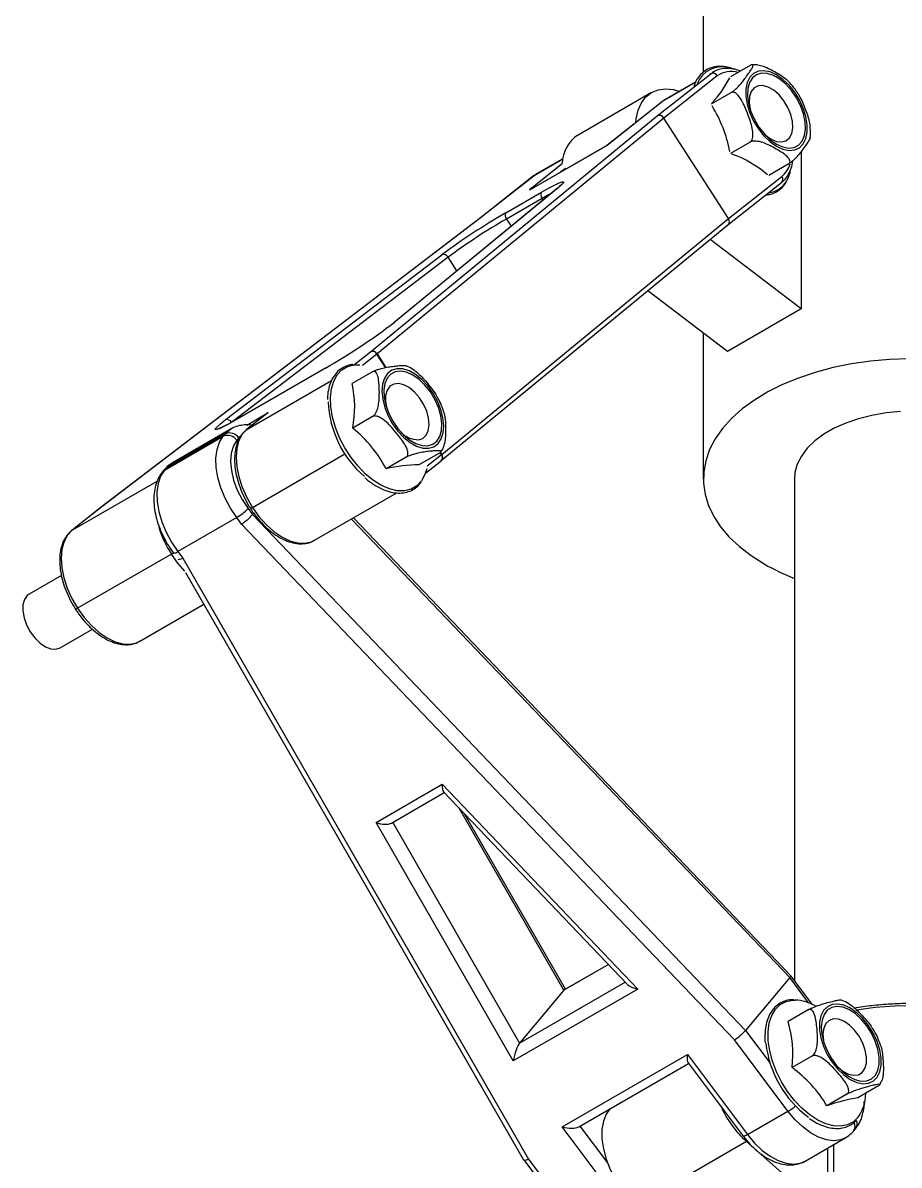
# Model space of a CAD drawing. Header units: millimetres. Extents: x 1 to 1184, y 0 to 836.
# Drawn here: x 338.04 to 371.71, y 256.41 to 300.3 of the extents above; entities that cross this region are included whole.
import ezdxf

# ---------------------------------------------------------------- set-up
doc = ezdxf.new("R2010")
doc.units = ezdxf.units.MM

msp = doc.modelspace()

# ---------------------------------------------------------------- linework, layer by layer
at = {"color": 7, "linetype": 'Continuous', "lineweight": 25}
for p, q in [((364.183, 335.034), (364.183, 298.401)), ((364.469, 298.344), (364.569, 298.412)), ((364.569, 298.412), (364.533, 298.391)), ((365.979, 298.657), (365.226, 298.223)), ((366.127, 298.688), (366.055, 298.681)), ((362.411, 296.721), (364.469, 298.344)), ((363.875, 298.001), (362.631, 297.283)), ((364.719, 298.258), (362.664, 296.638)), ((363.88, 298.014), (362.731, 297.351)), ((364.469, 298.344), (364.433, 298.323)), ((362.198, 297.62), (359.37, 295.988)), ((365.244, 297.612), (364.491, 297.177)), ((362.615, 297.272), (360.481, 295.589)), ((362.631, 297.283), (360.485, 295.591)), ((362.631, 297.283), (362.615, 297.272)), ((362.731, 297.351), (362.631, 297.283)), ((351.396, 287.66), (362.411, 296.721)), ((362.664, 296.638), (351.653, 287.58)), ((365.148, 292.779), (362.664, 296.638)), ((360.485, 295.591), (357.657, 293.958)), ((360.481, 295.589), (357.665, 293.963)), ((365.979, 295.718), (365.226, 295.283)), ((367.941, 295.352), (367.941, 289.307)), ((357.556, 293.939), (358.762, 294.89)), ((358.788, 295.065), (357.681, 294.425)), ((358.79, 295.076), (357.781, 294.493)), ((357.781, 294.493), (357.681, 294.425)), ((358.89, 294.707), (358.716, 294.57)), ((367.448, 294.869), (366.695, 294.435)), ((357.665, 294.415), (355.608, 292.792)), ((357.681, 294.425), (355.623, 292.802)), ((357.681, 294.425), (357.665, 294.415)), ((365.128, 292.538), (367.185, 294.16)), ((365.148, 292.779), (367.203, 294.399)), ((358.586, 293.951), (352.292, 288.774)), ((358.605, 293.965), (352.312, 288.787)), ((356.601, 293.001), (357.971, 293.792)), ((357.665, 293.963), (357.657, 293.958)), ((358.586, 293.951), (358.605, 293.965)), ((357.988, 293.552), (356.618, 292.761)), ((358.027, 293.491), (357.988, 293.552)), ((355.609, 292.793), (341.059, 281.692)), ((355.623, 292.802), (341.073, 281.7)), ((354.137, 283.721), (365.148, 292.779)), ((356.618, 292.761), (356.799, 292.481)), ((354.115, 283.479), (365.129, 292.539)), ((367.941, 289.307), (364.442, 291.974)), ((345.822, 285.041), (354.137, 291.385)), ((354.377, 291.292), (346.077, 284.959)), ((354.715, 290.767), (354.377, 291.292)), ((365.112, 287.674), (362.052, 290.007)), ((367.941, 289.307), (365.112, 287.674)), ((352.292, 288.774), (352.312, 288.787)), ((364.183, 288.382), (364.183, 282.775)), ((350.75, 287.151), (351.396, 287.66)), ((351.646, 287.574), (351.091, 287.137)), ((351.98, 287.055), (351.646, 287.574)), ((351.653, 287.58), (351.99, 287.057)), ((349.668, 287.03), (346.278, 285.073)), ((349.676, 287.036), (346.286, 285.079)), ((349.676, 287.036), (349.668, 287.03)), ((350.771, 287.158), (350.99, 287.162)), ((346.653, 284.681), (349.906, 286.559)), ((351.455, 286.884), (350.69, 286.442)), ((347.439, 285.303), (346.637, 284.671)), ((346.642, 284.847), (347.466, 285.323)), ((347.466, 285.323), (346.653, 284.681)), ((346.286, 285.079), (346.278, 285.073)), ((351.481, 285.172), (350.716, 284.731)), ((343.482, 283.108), (345.745, 284.415)), ((345.822, 284.507), (343.559, 283.2)), ((346.052, 284.701), (343.789, 283.395)), ((345.745, 284.415), (345.822, 284.507)), ((346.438, 284.451), (346.342, 284.355)), ((346.637, 284.671), (346.653, 284.681)), ((346.342, 284.355), (346.264, 284.262)), ((346.862, 281.684), (350.418, 283.737)), ((352.766, 283.607), (352.002, 283.166)), ((354.026, 283.755), (353.261, 283.313)), ((353.575, 283.278), (354.13, 283.715)), ((354.13, 283.715), (354.079, 283.793)), ((354.086, 283.801), (354.137, 283.721)), ((343.49, 283.142), (343.412, 283.05)), ((343.559, 283.2), (343.482, 283.108)), ((353.512, 283.003), (354.112, 283.476)), ((339.935, 280.804), (343.203, 282.69)), ((367.683, 282.775), (367.683, 263.506)), ((349.253, 280.419), (352.405, 282.239)), ((341.057, 281.69), (339.92, 280.793)), ((341.073, 281.7), (339.935, 280.804)), ((341.057, 281.69), (341.073, 281.7)), ((341.059, 281.692), (341.073, 281.7)), ((346.258, 281.293), (343.995, 279.987)), ((346.449, 281.038), (346.258, 281.293)), ((346.695, 281.64), (346.869, 281.408)), ((346.914, 281.461), (346.869, 281.408)), ((346.869, 281.408), (365.802, 261.593)), ((365.382, 261.223), (346.449, 281.038)), ((367.504, 263.618), (350.67, 281.237)), ((367.544, 263.691), (350.74, 281.278)), ((339.92, 280.793), (339.935, 280.804)), ((343.995, 279.987), (344.186, 279.732)), ((343.75, 279.888), (340.144, 277.806)), ((344.186, 279.732), (357.462, 256.651)), ((344.298, 279.188), (357.282, 256.615)), ((339.528, 279.066), (338.286, 278.349)), ((342.535, 276.541), (345.002, 277.965)), ((339.476, 276.288), (340.715, 277.003)), ((339.315, 276.235), (339.476, 276.288)), ((351.611, 269.579), (354.15, 271.045)), ((354.15, 271.045), (361.666, 263.179)), ((352.205, 269.555), (354.232, 270.726)), ((354.206, 270.753), (361.276, 263.354)), ((358.829, 263.131), (354.805, 270.126)), ((358.885, 263.173), (355.007, 269.914)), ((356.882, 260.417), (351.611, 269.579)), ((352.251, 269.582), (357.127, 261.105)), ((360.543, 264.12), (358.829, 263.131)), ((360.537, 264.127), (358.859, 263.158)), ((357.127, 261.105), (361.185, 263.448)), ((367.504, 263.618), (365.802, 261.593)), ((368.228, 262.653), (367.504, 263.618)), ((368.368, 262.594), (367.544, 263.691)), ((361.666, 263.179), (356.882, 260.417)), ((358.829, 263.131), (357.127, 261.105)), ((368.206, 262.379), (367.441, 261.937)), ((365.802, 261.593), (366.745, 260.338)), ((367.436, 258.486), (365.382, 261.223)), ((358.764, 257.887), (363.572, 260.663)), ((363.572, 260.663), (365.881, 257.588)), ((359.395, 257.885), (363.62, 260.323)), ((363.599, 260.351), (365.715, 257.532)), ((368.356, 260.604), (367.591, 260.162)), ((370.888, 259.443), (370.124, 259.002)), ((370.959, 259.5), (371.017, 259.624)), ((369.698, 259.136), (368.933, 258.694)), ((365.881, 257.588), (367.436, 258.486)), ((361.072, 254.813), (358.764, 257.887)), ((359.443, 257.912), (360.498, 256.508)), ((369.952, 257.724), (370.03, 257.816)), ((365.841, 257.322), (361.598, 254.873)), ((365.841, 257.322), (368.944, 254.58)), ((368.097, 256.574), (369.653, 257.472)), ((369.182, 257.2), (369.182, 254.366)), ((368.966, 254.559), (368.966, 257.075)), ((357.283, 256.613), (359.351, 253.858)), ((357.462, 256.651), (359.517, 253.915))]:
    msp.add_line(p, q, dxfattribs=at)
at = {"color": 7, "linetype": 'Continuous', "lineweight": 25, "flags": 128}
for points in [[(366.996, 295.556), (367.243, 295.443), (367.479, 295.396), (367.694, 295.415), (367.878, 295.5), (368.024, 295.648), (368.125, 295.851), (368.177, 296.102), (368.177, 296.388), (368.125, 296.698), (368.024, 297.018), (367.878, 297.334), (367.694, 297.632), (367.479, 297.9), (367.243, 298.125), (366.996, 298.297), (366.75, 298.409), (366.514, 298.457), (366.299, 298.438), (366.114, 298.353), (365.968, 298.205), (365.868, 298.002), (365.816, 297.751), (365.816, 297.465), (365.868, 297.154), (365.968, 296.834), (366.114, 296.518), (366.299, 296.22), (366.514, 295.953), (366.75, 295.728), (366.996, 295.556)], [(366.996, 295.64), (367.236, 295.532), (367.464, 295.489), (367.67, 295.513), (367.845, 295.604), (367.98, 295.756), (368.069, 295.963), (368.108, 296.215), (368.095, 296.5), (368.031, 296.805), (367.918, 297.116), (367.762, 297.418), (367.57, 297.697), (367.352, 297.94), (367.117, 298.135), (366.876, 298.274), (366.641, 298.35), (366.422, 298.36), (366.23, 298.302), (366.075, 298.18), (365.962, 298), (365.897, 297.769), (365.884, 297.499), (365.923, 297.202), (366.012, 296.892), (366.147, 296.584), (366.322, 296.292), (366.529, 296.029), (366.757, 295.809), (366.996, 295.64)], [(361.585, 296.46), (361.603, 296.615), (361.68, 296.943), (361.807, 297.224), (361.981, 297.452), (362.196, 297.619), (362.449, 297.723), (362.732, 297.761), (363.039, 297.731), (363.277, 297.666)], [(366.784, 295.834), (366.993, 295.744), (367.189, 295.721), (367.359, 295.765), (367.493, 295.875), (367.583, 296.043), (367.622, 296.259), (367.609, 296.509), (367.544, 296.778), (367.431, 297.049), (367.278, 297.304), (367.093, 297.527), (366.889, 297.705), (366.679, 297.827), (366.475, 297.884), (366.291, 297.873), (366.137, 297.796), (366.024, 297.656), (365.959, 297.462), (365.946, 297.227), (365.981, 296.984)], [(366.538, 296.019), (366.575, 295.985), (366.784, 295.834)], [(367.525, 294.573), (367.431, 294.32), (367.394, 294.25)], [(357.971, 293.792), (358.24, 293.944), (358.466, 294.063), (358.641, 294.146), (358.758, 294.19), (358.814, 294.194), (358.806, 294.156), (358.736, 294.079), (358.605, 293.965)], [(357.556, 293.939), (357.526, 293.914), (357.508, 293.896), (357.503, 293.886), (357.51, 293.885), (357.53, 293.891), (357.562, 293.906), (357.605, 293.929), (357.657, 293.958)], [(358.338, 293.747), (358.233, 293.69), (357.988, 293.552)], [(353.357, 282.706), (353.356, 282.704), (353.176, 282.515), (352.958, 282.387), (352.706, 282.323), (352.428, 282.325), (352.131, 282.393), (351.823, 282.525), (351.513, 282.717), (351.209, 282.965), (350.92, 283.261), (350.653, 283.597), (350.415, 283.965), (350.214, 284.354), (350.054, 284.753), (349.94, 285.152), (349.876, 285.54), (349.862, 285.906), (349.899, 286.24), (349.986, 286.533), (350.121, 286.777), (350.301, 286.966), (350.519, 287.094), (350.771, 287.158), (350.771, 287.158)], [(353.635, 283.955), (353.833, 284.013), (353.996, 284.135), (354.116, 284.316), (354.189, 284.549), (354.21, 284.822), (354.18, 285.123), (354.099, 285.441), (353.971, 285.76), (353.802, 286.068), (353.599, 286.349), (353.37, 286.593), (353.127, 286.788), (352.879, 286.926), (352.637, 287.001), (352.412, 287.01), (352.214, 286.952), (352.051, 286.83), (351.931, 286.649), (351.858, 286.416), (351.837, 286.143), (351.867, 285.842), (351.948, 285.524), (352.076, 285.205), (352.245, 284.897), (352.448, 284.616), (352.677, 284.372), (352.92, 284.177), (353.168, 284.039), (353.41, 283.964), (353.635, 283.955)], [(372.089, 287.393), (371.341, 287.368), (370.599, 287.302), (369.872, 287.197), (369.165, 287.052), (368.485, 286.87), (367.837, 286.652), (367.227, 286.4), (366.66, 286.116), (366.143, 285.803), (365.678, 285.463), (365.271, 285.1), (364.924, 284.716), (364.641, 284.315), (364.424, 283.901), (364.276, 283.476), (364.197, 283.046), (364.188, 282.613), (364.25, 282.181), (364.381, 281.755), (364.581, 281.338), (364.847, 280.933), (365.178, 280.545), (365.571, 280.176), (366.021, 279.83), (366.526, 279.51), (366.526, 279.51)], [(353.597, 284.049), (353.789, 284.107), (353.945, 284.228), (354.058, 284.409), (354.122, 284.639), (354.136, 284.91), (354.097, 285.206), (354.008, 285.516), (353.873, 285.824), (353.698, 286.117), (353.492, 286.379), (353.263, 286.6), (353.024, 286.768), (352.785, 286.877), (352.556, 286.92), (352.35, 286.896), (352.175, 286.805), (352.04, 286.653), (351.95, 286.447), (351.911, 286.195), (351.924, 285.91), (351.989, 285.604), (352.101, 285.294), (352.257, 284.992), (352.449, 284.713), (352.667, 284.47), (352.903, 284.274), (353.143, 284.135), (353.379, 284.059), (353.597, 284.049)], [(353.244, 284.279), (353.409, 284.334), (353.537, 284.453), (353.619, 284.63), (353.651, 284.852), (353.63, 285.106), (353.557, 285.376), (353.437, 285.645), (353.278, 285.896), (353.09, 286.114), (352.884, 286.284), (352.674, 286.396), (352.472, 286.443), (352.292, 286.422), (352.144, 286.334), (352.038, 286.185), (351.981, 285.984), (351.976, 285.744), (352.008, 285.54)], [(371.76, 285.361), (371.202, 285.31), (370.659, 285.219), (370.14, 285.09), (369.654, 284.924), (369.207, 284.724), (368.808, 284.493), (368.461, 284.235), (368.174, 283.955), (367.949, 283.655), (367.792, 283.342), (367.703, 283.02), (367.683, 282.775)], [(345.894, 284.859), (345.785, 284.803), (345.611, 284.719), (345.493, 284.675), (345.436, 284.671), (345.442, 284.708), (345.51, 284.783), (345.638, 284.896), (345.822, 285.041)], [(346.278, 285.073), (346.01, 284.922), (345.894, 284.859)], [(346.258, 281.293), (346.015, 281.653), (345.81, 282.036), (345.647, 282.433), (345.532, 282.829), (345.469, 283.214), (345.459, 283.575), (345.503, 283.902), (345.599, 284.185), (345.745, 284.415)], [(345.822, 284.507), (346.012, 284.676), (346.037, 284.692)], [(346.653, 284.681), (346.475, 284.493), (346.344, 284.247), (346.263, 283.95), (346.235, 283.612), (346.261, 283.243), (346.34, 282.853), (346.469, 282.456), (346.645, 282.062), (346.862, 281.684)], [(346.264, 284.262), (346.13, 284.042), (346.048, 283.767), (346.022, 283.446), (346.054, 283.094), (346.141, 282.723), (346.281, 282.347), (346.468, 281.982), (346.695, 281.64)], [(343.482, 283.108), (343.336, 282.879), (343.24, 282.596), (343.197, 282.269), (343.207, 281.908), (343.27, 281.523), (343.384, 281.126), (343.547, 280.73), (343.752, 280.346), (343.995, 279.987)], [(343.482, 283.108), (343.431, 283.07), (343.412, 283.05)], [(343.49, 283.142), (343.509, 283.162), (343.559, 283.2)], [(343.789, 283.395), (343.75, 283.37), (343.559, 283.2)], [(353.562, 283.167), (353.491, 282.948), (353.357, 282.706)], [(346.862, 281.684), (347.113, 281.334), (347.392, 281.021), (347.69, 280.756), (347.996, 280.547), (348.304, 280.399), (348.601, 280.318), (348.881, 280.306), (349.134, 280.363), (349.253, 280.419)], [(339.935, 280.804), (339.758, 280.615), (339.627, 280.369), (339.546, 280.073), (339.518, 279.734), (339.543, 279.365), (339.622, 278.975), (339.751, 278.578), (339.927, 278.184), (340.144, 277.806)], [(344.272, 279.234), (344.002, 279.538), (343.75, 279.888)], [(338.286, 278.349), (338.213, 278.294), (338.107, 278.145), (338.049, 277.944), (338.044, 277.703), (338.092, 277.439), (338.189, 277.166), (338.329, 276.904), (338.505, 276.667), (338.704, 276.471), (338.914, 276.329), (339.122, 276.248), (339.315, 276.235)], [(340.144, 277.806), (340.396, 277.456), (340.675, 277.143), (340.972, 276.878), (341.279, 276.669), (341.586, 276.521), (341.884, 276.44), (342.164, 276.428), (342.417, 276.485), (342.535, 276.541)], [(366.677, 261.189), (366.67, 261.55), (366.715, 261.879), (366.81, 262.165), (366.952, 262.402), (367.138, 262.581), (367.362, 262.7), (367.618, 262.754), (367.706, 262.757)], [(371.01, 260.533), (370.959, 260.843), (370.859, 261.163), (370.713, 261.479), (370.529, 261.778), (370.315, 262.045), (370.079, 262.271), (369.832, 262.444), (369.585, 262.557), (369.349, 262.605), (369.134, 262.586), (368.949, 262.502), (368.803, 262.355), (368.702, 262.152), (368.65, 261.902), (368.649, 261.615), (368.7, 261.305), (368.801, 260.985), (368.946, 260.669), (369.13, 260.371), (369.345, 260.103), (369.581, 259.878), (369.828, 259.705), (370.074, 259.592), (370.31, 259.544), (370.526, 259.562), (370.71, 259.647), (370.857, 259.794), (370.958, 259.997), (371.01, 260.247), (371.01, 260.533)], [(370.938, 260.567), (370.887, 260.868), (370.787, 261.179), (370.643, 261.484), (370.46, 261.771), (370.248, 262.025), (370.016, 262.235), (369.776, 262.39), (369.538, 262.484), (369.314, 262.512), (369.114, 262.473), (368.947, 262.368), (368.822, 262.203), (368.744, 261.985), (368.716, 261.724), (368.741, 261.434), (368.817, 261.126), (368.94, 260.816), (369.104, 260.518), (369.303, 260.246), (369.526, 260.013), (369.763, 259.829), (370.004, 259.704), (370.236, 259.642), (370.45, 259.648), (370.634, 259.721), (370.781, 259.856), (370.883, 260.049), (370.936, 260.289), (370.938, 260.567)], [(378.676, 260.619), (378.224, 260.949), (377.706, 261.262), (377.14, 261.546), (376.53, 261.798), (375.882, 262.016), (375.201, 262.198), (374.494, 262.342), (373.767, 262.447), (373.026, 262.513), (372.277, 262.539), (371.527, 262.523), (370.784, 262.468), (370.073, 262.375)], [(370.453, 260.569), (370.405, 260.833), (370.308, 261.105), (370.168, 261.367), (369.993, 261.603), (369.794, 261.798), (369.584, 261.94), (369.377, 262.02), (369.184, 262.033), (369.019, 261.978), (368.891, 261.858), (368.809, 261.681), (368.778, 261.459), (368.8, 261.205), (368.815, 261.132)], [(370.033, 258.15), (369.952, 258.084), (369.728, 257.965), (369.472, 257.911), (369.19, 257.923), (368.891, 258.001), (368.583, 258.142), (368.273, 258.343), (367.971, 258.599), (367.684, 258.901), (367.421, 259.243), (367.189, 259.615), (366.993, 260.006), (366.84, 260.406), (366.734, 260.804), (366.677, 261.189)], [(369.372, 260.167), (369.546, 260.027), (369.756, 259.915), (369.958, 259.869), (370.138, 259.89), (370.286, 259.978), (370.391, 260.128), (370.448, 260.329), (370.453, 260.569)], [(360.587, 258.573), (360.45, 258.373), (360.344, 258.099), (360.291, 257.779), (360.291, 257.423), (360.344, 257.04), (360.45, 256.644), (360.605, 256.247), (360.804, 255.859), (361.04, 255.494), (361.308, 255.162), (361.598, 254.873)], [(369.668, 257.481), (369.463, 257.391), (369.201, 257.355), (368.915, 257.388), (368.614, 257.489), (368.306, 257.655), (368.001, 257.882), (367.708, 258.162), (367.436, 258.486)], [(365.881, 257.588), (365.828, 257.56), (365.784, 257.54), (365.75, 257.529), (365.726, 257.527), (365.715, 257.532)], [(365.881, 257.588), (366.152, 257.264), (366.445, 256.984), (366.75, 256.757), (367.058, 256.591), (367.36, 256.49), (367.646, 256.457), (367.907, 256.493), (368.097, 256.574)]]:
    msp.add_lwpolyline(points, dxfattribs=at)
at = {"color": 7, "linetype": 'Continuous', "lineweight": 25}
for centre, radius, start, end in [((364.899, 297.599), 1.013, 73.0322, 159.2077), ((365.257, 297.49), 0.938, 73.865, 125.059), ((364.547, 298.166), 0.195, 28.3177, 113.5775), ((361.055, 300.373), 4.686, 317.6105, 332.1882), ((360.141, 294.4), 5.148, 10.6257, 31.7856), ((360.145, 294.842), 1.384, 124.1007, 178.0156), ((363.952, 291.38), 4.094, 48.8832, 71.1222), ((366.546, 295.168), 1.012, 310.489, 343.4016), ((366.574, 294.693), 0.932, 276.9903, 331.5752), ((367.063, 294.289), 0.178, 313.4398, 38.1401), ((357.629, 293.809), 0.149, 83.5079, 119.2108), ((358.133, 293.683), 0.196, 146.0662, 221.901), ((369.956, 269.949), 26.641, 120.0849, 126.4265), ((368.758, 271.805), 24.219, 120.0849, 126.4265), ((356.763, 292.892), 0.196, 146.0662, 221.901), ((354.205, 291.204), 0.193, 27.0536, 110.7585), ((337.617, 308.026), 24.208, 299.8556, 307.3727), ((351.482, 287.483), 0.197, 29.4869, 115.9062), ((351.474, 287.482), 0.195, 28.3177, 113.5775), ((351.353, 287.946), 0.473, 308.2243, 309.3983), ((346.666, 285.525), 4.127, 348.8953, 12.8354), ((353.816, 285.924), 4.05, 182.6902, 229.0574), ((345.891, 284.86), 0.193, 27.0536, 110.7585), ((345.914, 284.03), 0.42, 33.5943, 113.7819), ((345.991, 284.122), 0.42, 33.5943, 113.7819), ((347.481, 280.762), 5.12, 28.0001, 50.8113), ((353.255, 285.231), 0.952, 223.5649, 269.3412), ((353.99, 283.605), 0.178, 313.4398, 38.1401), ((353.992, 283.612), 0.182, 312.9211, 36.7331), ((353.837, 284.087), 0.473, 308.2243, 309.3983), ((353.192, 278.435), 4.879, 89.1926, 104.1294), ((345.301, 282.946), 1.91, 300.0371, 316.8573), ((346.722, 281.88), 0.241, 285.0817, 305.4096), ((347.258, 282.158), 4.178, 197.1031, 212.9149), ((343.836, 280.169), 0.241, 269.4312, 311.1002), ((342.562, 281.935), 2.367, 300.1501, 302.3139), ((370.885, 287.145), 8.792, 240.2792, 248.6421), ((340.005, 278.002), 0.241, 285.0817, 305.4096), ((367.631, 261.018), 1.741, 59.8022, 87.5313), ((363.308, 260.692), 4.316, 352.944, 16.7662), ((370.651, 261.548), 4.089, 186.3507, 233.5376), ((364.655, 256.131), 4.987, 30.9275, 53.9263), ((371.21, 252.336), 6.754, 99.2583, 109.7055), ((368.985, 259.134), 1.438, 316.8206, 1.5912), ((368.593, 260.358), 4.097, 204.2214, 227.8124), ((366.346, 260.33), 2.142, 300.6019, 310.0468), ((369.7, 257.914), 0.315, 323.0572, 28.5451), ((369.783, 258.004), 0.31, 322.8205, 23.8486)]:
    msp.add_arc(centre, radius, start, end, dxfattribs=at)
for centre, major_axis, ratio, start_param, end_param in [((362.519, 296.553), (-0.125, 0.156), 0.839317, 4.586119, 6.156915), ((365.003, 292.694), (-0.125, 0.156), 0.839317, 3.015322, 4.586119), ((346.604, 281.222), (0.306, 0.259), 0.124922, 4.079276, 5.650072), ((344.341, 279.916), (0.335, 0.221), 0.209046, 3.154367, 4.099465), ((354.305, 271.229), (0.07, 0.492), 0.280541, 1.994415, 2.924683), ((351.766, 269.764), (0.502, -0.135), 0.427515, 4.515669, 5.879756), ((361.82, 263.363), (0.584, -0.084), 0.354216, 3.565212, 4.49548), ((367.238, 263.432), (0.306, 0.259), 0.124922, 5.650072, 6.290601), ((358.738, 262.626), (0.144, 0.536), 0.198984, 0.19672, 0.40343), ((365.536, 261.407), (0.306, 0.259), 0.124922, 4.079276, 5.650072), ((357.036, 260.601), (0.144, 0.536), 0.198984, 0.40343, 1.974226), ((363.727, 260.847), (0.105, 0.512), 0.23991, 1.987, 2.932098), ((358.918, 258.071), (0.54, -0.11), 0.391735, 4.502895, 5.866982), ((357.617, 256.835), (0.335, 0.221), 0.209046, 3.128819, 4.099465)]:
    msp.add_ellipse(centre, major_axis=major_axis, ratio=ratio, start_param=start_param, end_param=end_param, dxfattribs=at)
for points, knots in [([(365.391, 298.504), (365.343, 298.524), (365.197, 298.585), (364.959, 298.626), (364.685, 298.626), (364.434, 298.563), (364.213, 298.444), (364.03, 298.27), (363.897, 298.078), (363.845, 297.93), (363.823, 297.87)], [0, 0, 0, 0, 0.067942, 0.210994, 0.3532167, 0.4936697, 0.6320396, 0.7694027, 0.9070444, 1, 1, 1, 1]), ([(365.607, 298.442), (365.587, 298.451), (365.469, 298.504), (365.255, 298.543), (364.976, 298.552), (364.729, 298.499), (364.593, 298.421), (364.532, 298.386)], [0, 0, 0, 0, 0.050893, 0.304774, 0.555817, 0.80058, 1, 1, 1, 1]), ([(365.244, 297.612), (365.261, 297.622), (365.297, 297.644), (365.365, 297.697), (365.46, 297.779), (365.581, 297.903), (365.701, 298.046), (365.828, 298.215), (365.942, 298.376), (366.043, 298.534), (366.091, 298.633), (366.088, 298.681), (366.066, 298.692), (366.026, 298.683), (365.994, 298.665), (365.979, 298.657)], [0, 0, 0, 0, 0.029605, 0.059096, 0.106785, 0.187631, 0.302195, 0.419731, 0.588459, 0.70541, 0.839101, 0.888909, 0.939057, 0.971771, 1, 1, 1, 1]), ([(366.126, 298.693), (366.129, 298.694), (366.175, 298.7), (366.304, 298.683), (366.513, 298.627), (366.748, 298.52), (366.985, 298.389), (367.219, 298.251), (367.346, 298.145), (367.409, 298.092)], [0, 0, 0, 0, 0.00502, 0.082337, 0.222597, 0.413021, 0.606752, 0.803459, 1, 1, 1, 1]), ([(367.829, 297.555), (367.809, 297.589), (367.728, 297.727), (367.585, 297.91), (367.454, 298.04), (367.405, 298.089)], [0, 0, 0, 0, 0.168578, 0.688495, 1, 1, 1, 1]), ([(365.979, 295.718), (365.994, 295.73), (366.026, 295.753), (366.064, 295.824), (366.093, 295.944), (366.087, 296.141), (366.033, 296.384), (365.935, 296.683), (365.821, 296.976), (365.687, 297.27), (365.567, 297.465), (365.447, 297.581), (365.368, 297.625), (365.297, 297.634), (365.261, 297.619), (365.244, 297.612)], [0, 0, 0, 0, 0.029605, 0.059096, 0.106785, 0.187631, 0.302195, 0.419731, 0.588459, 0.70541, 0.839101, 0.888909, 0.939057, 0.971771, 1, 1, 1, 1]), ([(367.828, 297.554), (367.853, 297.516), (367.926, 297.403), (368.032, 297.154), (368.145, 296.863), (368.244, 296.576), (368.268, 296.404), (368.279, 296.326)], [0, 0, 0, 0, 0.1083533, 0.316813, 0.6160669, 0.8234884, 1, 1, 1, 1]), ([(368.286, 295.905), (368.292, 295.946), (368.31, 296.081), (368.294, 296.226), (368.284, 296.327)], [0, 0, 0, 0, 0.311282, 1, 1, 1, 1]), ([(368.288, 295.905), (368.288, 295.898), (368.29, 295.869), (368.235, 295.774), (368.141, 295.625), (368.026, 295.462), (367.891, 295.285), (367.772, 295.145), (367.652, 295.026), (367.573, 294.957), (367.501, 294.902), (367.465, 294.879), (367.448, 294.869)], [0, 0, 0, 0, 0.035795, 0.171772, 0.311276, 0.51154, 0.650349, 0.809028, 0.868146, 0.927667, 0.966495, 1, 1, 1, 1]), ([(367.448, 294.869), (367.452, 294.871), (367.471, 294.883), (367.501, 294.912), (367.52, 294.967), (367.498, 295.056), (367.395, 295.178), (367.211, 295.313), (366.984, 295.451), (366.742, 295.583), (366.51, 295.688), (366.307, 295.744), (366.166, 295.758), (366.069, 295.751), (366.01, 295.734), (365.986, 295.721), (365.979, 295.718)], [0, 0, 0, 0, 0.006566, 0.035095, 0.071988, 0.126976, 0.226728, 0.362156, 0.499937, 0.639833, 0.781274, 0.867099, 0.919623, 0.95775, 0.988085, 1, 1, 1, 1]), ([(367.185, 294.16), (367.222, 294.192), (367.322, 294.278), (367.454, 294.458), (367.561, 294.709), (367.617, 294.894), (367.624, 295.001), (367.624, 295.003)], [0, 0, 0, 0, 0.160097, 0.433201, 0.710214, 0.994496, 1, 1, 1, 1]), ([(358.747, 294.098), (358.747, 294.098), (358.749, 294.101), (358.726, 294.073), (358.674, 294.025), (358.614, 293.975), (358.586, 293.951)], [0, 0, 0, 0, 0.0793, 0.341427, 0.693007, 1, 1, 1, 1]), ([(366.588, 293.69), (366.647, 293.695), (366.793, 293.709), (366.999, 293.799), (367.198, 293.95), (367.325, 294.091), (367.373, 294.191), (367.382, 294.209)], [0, 0, 0, 0, 0.174077, 0.432409, 0.687684, 0.942441, 1, 1, 1, 1]), ([(357.665, 293.963), (357.647, 293.953), (357.609, 293.932), (357.575, 293.914), (357.56, 293.907), (357.561, 293.908), (357.562, 293.908)], [0, 0, 0, 0, 0.327884, 0.73138, 0.954462, 1, 1, 1, 1]), ([(350.721, 287.173), (350.675, 287.165), (350.543, 287.145), (350.345, 287.065), (350.142, 286.919), (349.978, 286.721), (349.853, 286.479), (349.775, 286.193), (349.74, 285.971), (349.744, 285.839), (349.745, 285.822)], [0, 0, 0, 0, 0.081664, 0.230938, 0.37891, 0.526514, 0.675262, 0.826005, 0.978331, 1, 1, 1, 1]), ([(351.455, 286.884), (351.459, 286.886), (351.479, 286.898), (351.528, 286.922), (351.618, 286.959), (351.76, 287.006), (351.948, 287.052), (352.152, 287.088), (352.358, 287.115), (352.551, 287.133), (352.702, 287.143), (352.749, 287.127), (352.763, 287.122)], [0, 0, 0, 0, 0.007762, 0.041487, 0.085102, 0.150106, 0.268029, 0.428128, 0.591007, 0.756388, 0.923594, 1, 1, 1, 1]), ([(353.12, 286.912), (353.077, 286.945), (352.962, 287.034), (352.84, 287.088), (352.763, 287.122)], [0, 0, 0, 0, 0.372599, 1, 1, 1, 1]), ([(351.481, 285.172), (351.498, 285.184), (351.531, 285.207), (351.584, 285.274), (351.644, 285.386), (351.7, 285.567), (351.73, 285.789), (351.741, 286.06), (351.736, 286.325), (351.715, 286.589), (351.677, 286.764), (351.613, 286.865), (351.562, 286.902), (351.506, 286.907), (351.471, 286.891), (351.455, 286.884)], [0, 0, 0, 0, 0.0296051, 0.0590958, 0.106785, 0.1876307, 0.3021948, 0.4197307, 0.5884592, 0.7054098, 0.8391012, 0.8889093, 0.9390574, 0.971771, 1, 1, 1, 1]), ([(353.123, 286.916), (353.189, 286.862), (353.328, 286.748), (353.535, 286.518), (353.73, 286.276), (353.893, 286.068), (353.947, 285.954), (353.964, 285.919)], [0, 0, 0, 0, 0.190893, 0.399286, 0.698444, 0.905799, 1, 1, 1, 1]), ([(354.229, 285.284), (354.225, 285.301), (354.196, 285.43), (354.111, 285.647), (354.012, 285.838), (353.969, 285.921)], [0, 0, 0, 0, 0.0794505, 0.597254, 1, 1, 1, 1]), ([(354.227, 285.284), (354.239, 285.238), (354.268, 285.127), (354.281, 284.89), (354.286, 284.627), (354.273, 284.342), (354.239, 284.127), (354.186, 283.963), (354.151, 283.903), (354.137, 283.878)], [0, 0, 0, 0, 0.115401, 0.282195, 0.521636, 0.6876, 0.87732, 0.948002, 1, 1, 1, 1]), ([(345.909, 284.869), (345.852, 284.839), (345.731, 284.776), (345.617, 284.724), (345.551, 284.7), (345.547, 284.7), (345.546, 284.699)], [0, 0, 0, 0, 0.297081, 0.624181, 0.870415, 1, 1, 1, 1]), ([(346.846, 284.836), (346.843, 284.837), (346.748, 284.861), (346.564, 284.857), (346.302, 284.815), (346.121, 284.753), (346.041, 284.692), (346.034, 284.686)], [0, 0, 0, 0, 0.012648, 0.330892, 0.637792, 0.965676, 1, 1, 1, 1]), ([(352.766, 283.607), (352.782, 283.619), (352.812, 283.642), (352.839, 283.705), (352.843, 283.811), (352.789, 283.979), (352.67, 284.184), (352.488, 284.432), (352.289, 284.674), (352.066, 284.915), (351.884, 285.073), (351.719, 285.163), (351.62, 285.194), (351.536, 285.196), (351.498, 285.18), (351.481, 285.172)], [0, 0, 0, 0, 0.029605, 0.059096, 0.106785, 0.187631, 0.302195, 0.419731, 0.588459, 0.70541, 0.839101, 0.888909, 0.939057, 0.971771, 1, 1, 1, 1]), ([(346.637, 284.671), (346.6, 284.639), (346.5, 284.553), (346.37, 284.372), (346.258, 284.124), (346.191, 283.837), (346.169, 283.516), (346.194, 283.17), (346.265, 282.809), (346.379, 282.443), (346.535, 282.081), (346.678, 281.817), (346.767, 281.677), (346.785, 281.648)], [0, 0, 0, 0, 0.056775, 0.153625, 0.251862, 0.352676, 0.455506, 0.559266, 0.66309, 0.76671, 0.870135, 0.973457, 1, 1, 1, 1]), ([(354.026, 283.755), (354.03, 283.757), (354.049, 283.768), (354.08, 283.79), (354.104, 283.819), (354.095, 283.849), (354.014, 283.864), (353.86, 283.857), (353.667, 283.838), (353.458, 283.81), (353.256, 283.775), (353.074, 283.729), (352.946, 283.688), (352.855, 283.652), (352.798, 283.625), (352.773, 283.611), (352.766, 283.607)], [0, 0, 0, 0, 0.006566, 0.035095, 0.071988, 0.126976, 0.226728, 0.362156, 0.499937, 0.639833, 0.781274, 0.867099, 0.919623, 0.95775, 0.988085, 1, 1, 1, 1]), ([(354.087, 283.809), (354.107, 283.83), (354.126, 283.85), (354.138, 283.877), (354.139, 283.877)], [0, 0, 0, 0, 0.991662, 1, 1, 1, 1]), ([(343.412, 283.05), (343.377, 283.005), (343.287, 282.887), (343.18, 282.662), (343.101, 282.375), (343.069, 282.054), (343.086, 281.707), (343.15, 281.343), (343.259, 280.975), (343.411, 280.611), (343.6, 280.257), (343.753, 280.04), (343.83, 279.931)], [0, 0, 0, 0, 0.061218, 0.158094, 0.257713, 0.361204, 0.467191, 0.573949, 0.680451, 0.786583, 0.892502, 1, 1, 1, 1]), ([(343.79, 283.394), (343.717, 283.346), (343.607, 283.274), (343.519, 283.176), (343.49, 283.142)], [0, 0, 0, 0, 0.661136, 1, 1, 1, 1]), ([(351.184, 282.818), (351.195, 282.808), (351.299, 282.711), (351.509, 282.566), (351.806, 282.395), (352.103, 282.283), (352.392, 282.228), (352.665, 282.234), (352.915, 282.3), (353.131, 282.426), (353.273, 282.549), (353.33, 282.641), (353.34, 282.659)], [0, 0, 0, 0, 0.013623, 0.134729, 0.256073, 0.377621, 0.499058, 0.619738, 0.738872, 0.85626, 0.972887, 1, 1, 1, 1]), ([(346.785, 281.648), (346.823, 281.59), (346.935, 281.422), (347.142, 281.164), (347.407, 280.892), (347.688, 280.663), (347.98, 280.481), (348.275, 280.354), (348.567, 280.285), (348.846, 280.281), (349.078, 280.327), (349.201, 280.397), (349.249, 280.424)], [0, 0, 0, 0, 0.057562, 0.16647, 0.275679, 0.385258, 0.495318, 0.605856, 0.716386, 0.82568, 0.93224, 1, 1, 1, 1]), ([(339.92, 280.793), (339.883, 280.761), (339.783, 280.675), (339.652, 280.494), (339.541, 280.246), (339.473, 279.959), (339.451, 279.638), (339.476, 279.292), (339.547, 278.931), (339.662, 278.565), (339.817, 278.203), (339.96, 277.939), (340.049, 277.799), (340.067, 277.77)], [0, 0, 0, 0, 0.056775, 0.153625, 0.251862, 0.352676, 0.455506, 0.559266, 0.66309, 0.76671, 0.870135, 0.973457, 1, 1, 1, 1]), ([(340.067, 277.77), (340.106, 277.712), (340.218, 277.544), (340.424, 277.286), (340.689, 277.015), (340.971, 276.785), (341.262, 276.603), (341.558, 276.476), (341.85, 276.407), (342.129, 276.403), (342.361, 276.449), (342.483, 276.519), (342.531, 276.546)], [0, 0, 0, 0, 0.057562, 0.16647, 0.275679, 0.385258, 0.495318, 0.605856, 0.716386, 0.82568, 0.93224, 1, 1, 1, 1]), ([(367.666, 262.765), (367.607, 262.766), (367.457, 262.766), (367.24, 262.699), (367.023, 262.574), (366.844, 262.396), (366.704, 262.17), (366.606, 261.902), (366.551, 261.596), (366.546, 261.33), (366.553, 261.167), (366.559, 261.12), (366.559, 261.116)], [0, 0, 0, 0, 0.082012, 0.206705, 0.329592, 0.451749, 0.574289, 0.698349, 0.823938, 0.950414, 0.995787, 1, 1, 1, 1]), ([(368.206, 262.379), (368.224, 262.389), (368.26, 262.409), (368.338, 262.446), (368.453, 262.495), (368.613, 262.555), (368.788, 262.611), (368.985, 262.666), (369.17, 262.714), (369.341, 262.752), (369.44, 262.77), (369.459, 262.761), (369.461, 262.759)], [0, 0, 0, 0, 0.034383, 0.068634, 0.12402, 0.217913, 0.350967, 0.487473, 0.683433, 0.819259, 0.974528, 1, 1, 1, 1]), ([(369.775, 262.609), (369.69, 262.66), (369.587, 262.722), (369.48, 262.751), (369.461, 262.757)], [0, 0, 0, 0, 0.818523, 1, 1, 1, 1]), ([(369.775, 262.609), (369.783, 262.605), (369.874, 262.56), (370.018, 262.429), (370.242, 262.217), (370.444, 261.987), (370.613, 261.793), (370.671, 261.686), (370.689, 261.654)], [0, 0, 0, 0, 0.020393, 0.217438, 0.419595, 0.709801, 0.910951, 1, 1, 1, 1]), ([(378.618, 260.716), (378.543, 260.777), (378.328, 260.952), (377.92, 261.214), (377.401, 261.501), (376.839, 261.758), (376.241, 261.985), (375.611, 262.18), (374.954, 262.341), (374.275, 262.467), (373.581, 262.558), (372.875, 262.612), (372.164, 262.629), (371.453, 262.611), (370.749, 262.552), (370.262, 262.495), (370.017, 262.448), (369.997, 262.444)], [0, 0, 0, 0, 0.039574, 0.113014, 0.186503, 0.259987, 0.333444, 0.406866, 0.480252, 0.553608, 0.626938, 0.70025, 0.773553, 0.846855, 0.920163, 0.993484, 1, 1, 1, 1]), ([(368.356, 260.604), (368.36, 260.606), (368.38, 260.618), (368.419, 260.654), (368.472, 260.733), (368.529, 260.877), (368.567, 261.098), (368.57, 261.365), (368.552, 261.649), (368.522, 261.931), (368.475, 262.165), (368.407, 262.316), (368.341, 262.382), (368.282, 262.402), (368.236, 262.395), (368.212, 262.382), (368.206, 262.379)], [0, 0, 0, 0, 0.006566, 0.035095, 0.071988, 0.126976, 0.226728, 0.362156, 0.499937, 0.639833, 0.781274, 0.867099, 0.919623, 0.95775, 0.988085, 1, 1, 1, 1]), ([(370.991, 261.016), (370.964, 261.095), (370.898, 261.284), (370.794, 261.502), (370.71, 261.629), (370.692, 261.656)], [0, 0, 0, 0, 0.359027, 0.865109, 1, 1, 1, 1]), ([(370.995, 261.017), (371.016, 260.934), (371.057, 260.766), (371.084, 260.486), (371.104, 260.198), (371.097, 259.934), (371.066, 259.735), (371.03, 259.648), (371.02, 259.623)], [0, 0, 0, 0, 0.200908, 0.405496, 0.613224, 0.823247, 0.950685, 1, 1, 1, 1]), ([(369.698, 259.136), (369.713, 259.147), (369.743, 259.17), (369.769, 259.231), (369.77, 259.333), (369.712, 259.493), (369.586, 259.686), (369.395, 259.919), (369.188, 260.146), (368.956, 260.372), (368.767, 260.519), (368.598, 260.6), (368.496, 260.628), (368.411, 260.628), (368.374, 260.611), (368.356, 260.604)], [0, 0, 0, 0, 0.029605, 0.059096, 0.106785, 0.187631, 0.302195, 0.419731, 0.588459, 0.70541, 0.839101, 0.888909, 0.939057, 0.971771, 1, 1, 1, 1]), ([(370.888, 259.443), (370.904, 259.453), (370.934, 259.471), (370.963, 259.496), (370.971, 259.517), (370.926, 259.524), (370.818, 259.507), (370.651, 259.468), (370.466, 259.421), (370.258, 259.362), (370.087, 259.306), (369.93, 259.246), (369.834, 259.205), (369.752, 259.166), (369.715, 259.145), (369.698, 259.136)], [0, 0, 0, 0, 0.029605, 0.059096, 0.106785, 0.187631, 0.302195, 0.419731, 0.588459, 0.70541, 0.839101, 0.888909, 0.939057, 0.971771, 1, 1, 1, 1]), ([(370.03, 257.816), (370.065, 257.862), (370.155, 257.98), (370.263, 258.204), (370.338, 258.493), (370.37, 258.715), (370.363, 258.844), (370.363, 258.86)], [0, 0, 0, 0, 0.1630583, 0.4210906, 0.6864298, 0.9620833, 1, 1, 1, 1]), ([(368.266, 258.203), (368.331, 258.158), (368.494, 258.046), (368.76, 257.926), (369.054, 257.84), (369.336, 257.816), (369.599, 257.85), (369.83, 257.95), (369.976, 258.041), (370.031, 258.109), (370.033, 258.111)], [0, 0, 0, 0, 0.099865, 0.251039, 0.402337, 0.553145, 0.702508, 0.849659, 0.99507, 1, 1, 1, 1]), ([(369.671, 257.486), (369.737, 257.53), (369.841, 257.598), (369.923, 257.691), (369.952, 257.724)], [0, 0, 0, 0, 0.639623, 1, 1, 1, 1]), ([(365.715, 257.532), (365.758, 257.477), (365.881, 257.319), (366.105, 257.081), (366.389, 256.839), (366.689, 256.645), (366.999, 256.504), (367.301, 256.429), (367.585, 256.414), (367.847, 256.462), (368.021, 256.518), (368.096, 256.573), (368.097, 256.574)], [0, 0, 0, 0, 0.064138, 0.184623, 0.305965, 0.428405, 0.551952, 0.675431, 0.783113, 0.886957, 0.997901, 1, 1, 1, 1])]:
    msp.add_open_spline(points, degree=3, knots=knots, dxfattribs=at)

doc.saveas('drawing.dxf')
